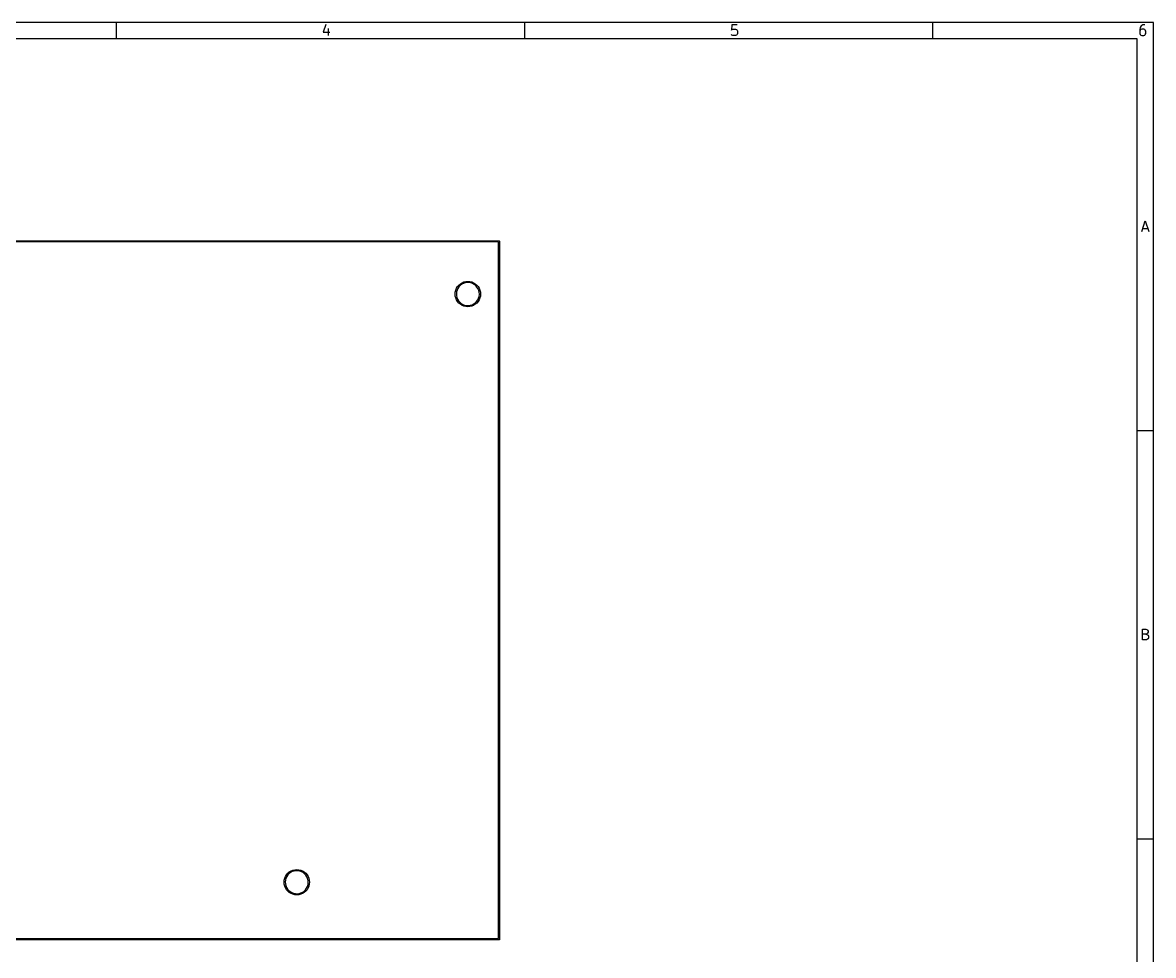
# Model space of a CAD drawing. Extents: x 10 to 287, y -200 to -10.
# Drawn here: x 148.5 to 287, y -124.2 to -10 of the extents above; entities that cross this region are included whole.
import ezdxf

# ---------------------------------------------------------------- set-up
doc = ezdxf.new("R2010")
doc.units = 0
doc.layers.add('BLACK', color=7, linetype='CONTINUOUS')

msp = doc.modelspace()

# ---------------------------------------------------------------- linework, layer by layer
at = {"layer": 'BLACK', "linetype": 'CONTINUOUS'}
for p, q in [((287.002, -10), (10, -10)), ((160, -12), (160, -10)), ((185.632, -10.2262), (185.323, -11.1548)), ((185.942, -10.7214), (185.942, -11.5881)), ((210, -12), (210, -10)), ((235.385, -10.2881), (235.323, -10.9071)), ((235.323, -10.9071), (235.385, -10.8452)), ((236.004, -10.2881), (235.385, -10.2881)), ((235.385, -10.8452), (235.508, -10.7833)), ((235.508, -10.7833), (235.818, -10.7833)), ((235.818, -10.7833), (235.942, -10.8452)), ((235.942, -10.8452), (236.004, -10.9071)), ((236.004, -10.9071), (236.065, -11.031)), ((236.065, -11.031), (236.065, -11.3405)), ((260, -12), (260, -10)), ((285.385, -10.5976), (285.323, -10.8452)), ((285.323, -10.8452), (285.323, -11.3405)), ((285.385, -10.9071), (285.323, -11.031)), ((285.508, -10.4119), (285.385, -10.5976)), ((285.446, -10.8452), (285.385, -10.9071)), ((285.57, -10.7833), (285.446, -10.8452)), ((285.57, -10.35), (285.508, -10.4119)), ((285.694, -10.2881), (285.57, -10.35)), ((285.818, -10.7833), (285.57, -10.7833)), ((285.942, -10.2881), (285.694, -10.2881)), ((285.942, -10.8452), (285.818, -10.7833)), ((286.004, -10.9071), (285.942, -10.8452)), ((286.065, -11.031), (286.004, -10.9071)), ((286.065, -11.3405), (286.065, -11.031)), ((287.002, -200.007), (287.002, -10)), ((285.002, -12), (12, -12)), ((185.323, -11.1548), (186.127, -11.1548)), ((235.385, -11.5262), (235.323, -11.4643)), ((235.508, -11.5881), (235.385, -11.5262)), ((235.818, -11.5881), (235.508, -11.5881)), ((235.942, -11.5262), (235.818, -11.5881)), ((236.004, -11.4643), (235.942, -11.5262)), ((236.065, -11.3405), (236.004, -11.4643)), ((285.002, -198.007), (285.002, -12)), ((285.323, -11.3405), (285.385, -11.4643)), ((285.385, -11.4643), (285.446, -11.5262)), ((285.446, -11.5262), (285.57, -11.5881)), ((285.57, -11.5881), (285.818, -11.5881)), ((285.818, -11.5881), (285.942, -11.5262)), ((285.942, -11.5262), (286.004, -11.4643)), ((286.004, -11.4643), (286.065, -11.3405)), ((285.569, -35.5881), (286.002, -34.2881)), ((286.002, -34.2881), (286.436, -35.5881)), ((285.693, -35.2167), (286.312, -35.2167)), ((33.4913, -36.6809), (206.846, -36.7288)), ((206.771, -36.8788), (33.5663, -36.8309)), ((206.771, -122.195), (206.771, -36.8788)), ((206.846, -36.7288), (206.856, -36.7305)), ((206.856, -36.7305), (206.859, -36.7299)), ((206.859, -36.7299), (206.862, -36.7316)), ((206.862, -36.7316), (206.872, -36.7333)), ((206.872, -36.7333), (206.886, -36.7459)), ((206.886, -36.7459), (206.903, -36.7556)), ((206.903, -36.7556), (206.906, -36.762)), ((206.906, -36.762), (206.911, -36.7663)), ((206.911, -36.7663), (206.914, -36.7855)), ((206.914, -36.7855), (206.921, -36.8038)), ((206.921, -36.8038), (206.921, -122.27)), ((201.5, -43.0028), (201.557, -42.7655)), ((201.557, -42.7655), (201.65, -42.5401)), ((201.65, -42.5401), (201.778, -42.332)), ((201.713, -42.7592), (201.651, -42.9819)), ((201.81, -42.5497), (201.713, -42.7592)), ((201.778, -42.332), (201.936, -42.1465)), ((201.94, -42.3588), (201.81, -42.5497)), ((201.936, -42.1465), (202.122, -41.988)), ((202.1, -42.1918), (201.94, -42.3588)), ((202.285, -42.0531), (202.1, -42.1918)), ((202.122, -41.988), (202.33, -41.8605)), ((202.49, -41.9464), (202.285, -42.0531)), ((202.33, -41.8605), (202.555, -41.7672)), ((202.709, -41.8746), (202.49, -41.9464)), ((202.555, -41.7672), (202.793, -41.7102)), ((202.938, -41.8397), (202.709, -41.8746)), ((202.793, -41.7102), (203.036, -41.691)), ((203.169, -41.8425), (202.938, -41.8397)), ((203.036, -41.691), (203.279, -41.7102)), ((203.396, -41.883), (203.169, -41.8425)), ((203.279, -41.7102), (203.516, -41.7672)), ((203.614, -41.9601), (203.396, -41.883)), ((203.516, -41.7672), (203.742, -41.8605)), ((203.816, -42.0718), (203.614, -41.9601)), ((203.742, -41.8605), (203.95, -41.988)), ((203.997, -42.215), (203.816, -42.0718)), ((203.95, -41.988), (204.135, -42.1465)), ((204.153, -42.3859), (203.997, -42.215)), ((204.135, -42.1465), (204.294, -42.332)), ((204.278, -42.5798), (204.153, -42.3859)), ((204.37, -42.7917), (204.278, -42.5798)), ((204.294, -42.332), (204.421, -42.5401)), ((204.427, -43.0158), (204.37, -42.7917)), ((204.421, -42.5401), (204.515, -42.7655)), ((204.515, -42.7655), (204.572, -43.0028)), ((201.481, -43.246), (201.484, -43.2116)), ((201.5, -43.4893), (201.481, -43.246)), ((201.484, -43.2116), (201.5, -43.0028)), ((201.557, -43.7266), (201.5, -43.4893)), ((201.65, -43.952), (201.557, -43.7266)), ((201.651, -42.9819), (201.626, -43.2116)), ((201.626, -43.2116), (201.64, -43.4423)), ((201.64, -43.4423), (201.691, -43.6676)), ((201.778, -44.16), (201.65, -43.952)), ((201.691, -43.6676), (201.777, -43.8817)), ((201.777, -43.8817), (201.898, -44.0787)), ((201.936, -44.3456), (201.778, -44.16)), ((201.898, -44.0787), (202.049, -44.2533)), ((202.049, -44.2533), (202.227, -44.4009)), ((203.946, -44.3229), (204.109, -44.1598)), ((204.109, -44.1598), (204.244, -43.9722)), ((204.294, -44.16), (204.135, -44.3456)), ((204.244, -43.9722), (204.347, -43.765)), ((204.421, -43.952), (204.294, -44.16)), ((204.347, -43.765), (204.414, -43.544)), ((204.414, -43.544), (204.444, -43.3149)), ((204.515, -43.7266), (204.421, -43.952)), ((204.446, -43.246), (204.427, -43.0158)), ((204.444, -43.3149), (204.446, -43.246)), ((204.572, -43.4893), (204.515, -43.7266)), ((204.572, -43.0028), (204.591, -43.246)), ((204.591, -43.246), (204.572, -43.4893)), ((202.122, -44.5041), (201.936, -44.3456)), ((202.33, -44.6316), (202.122, -44.5041)), ((202.227, -44.4009), (202.427, -44.5175)), ((202.555, -44.7249), (202.33, -44.6316)), ((202.427, -44.5175), (202.643, -44.5999)), ((202.793, -44.7819), (202.555, -44.7249)), ((202.643, -44.5999), (202.869, -44.6459)), ((203.036, -44.801), (202.793, -44.7819)), ((202.869, -44.6459), (203.1, -44.6544)), ((203.279, -44.7819), (203.036, -44.801)), ((203.1, -44.6544), (203.329, -44.625)), ((203.516, -44.7249), (203.279, -44.7819)), ((203.329, -44.625), (203.55, -44.5587)), ((203.742, -44.6316), (203.516, -44.7249)), ((203.55, -44.5587), (203.758, -44.457)), ((203.95, -44.5041), (203.742, -44.6316)), ((203.758, -44.457), (203.946, -44.3229)), ((204.135, -44.3456), (203.95, -44.5041)), ((287.002, -60), (285.002, -60)), ((285.662, -85.5881), (285.662, -84.2881)), ((285.662, -84.2881), (286.095, -84.2881)), ((286.095, -84.2881), (286.219, -84.35)), ((286.219, -84.35), (286.281, -84.4119)), ((286.281, -84.4119), (286.343, -84.5357)), ((286.095, -84.9071), (285.662, -84.9071)), ((286.157, -85.5881), (285.662, -85.5881)), ((286.219, -84.8452), (286.095, -84.9071)), ((286.095, -84.9071), (286.281, -84.969)), ((286.281, -85.5262), (286.157, -85.5881)), ((286.281, -84.7833), (286.219, -84.8452)), ((286.343, -84.6595), (286.281, -84.7833)), ((286.281, -84.969), (286.343, -85.031)), ((286.343, -85.4643), (286.281, -85.5262)), ((286.343, -84.5357), (286.343, -84.6595)), ((286.343, -85.031), (286.405, -85.1548)), ((286.405, -85.3405), (286.343, -85.4643)), ((286.405, -85.1548), (286.405, -85.3405)), ((287.002, -110), (285.002, -110)), ((180.545, -115.042), (180.602, -114.804)), ((180.602, -114.804), (180.695, -114.579)), ((180.695, -114.579), (180.823, -114.371)), ((180.758, -114.798), (180.696, -115.021)), ((180.855, -114.588), (180.758, -114.798)), ((180.823, -114.371), (180.981, -114.185)), ((180.985, -114.398), (180.855, -114.588)), ((180.981, -114.185), (181.167, -114.027)), ((181.145, -114.231), (180.985, -114.398)), ((181.33, -114.092), (181.145, -114.231)), ((181.167, -114.027), (181.375, -113.899)), ((181.535, -113.985), (181.33, -114.092)), ((181.375, -113.899), (181.6, -113.806)), ((181.754, -113.913), (181.535, -113.985)), ((181.6, -113.806), (181.838, -113.749)), ((181.983, -113.878), (181.754, -113.913)), ((181.838, -113.749), (182.081, -113.73)), ((182.214, -113.881), (181.983, -113.878)), ((182.081, -113.73), (182.324, -113.749)), ((182.441, -113.922), (182.214, -113.881)), ((182.324, -113.749), (182.561, -113.806)), ((182.659, -113.999), (182.441, -113.922)), ((182.561, -113.806), (182.787, -113.899)), ((182.861, -114.111), (182.659, -113.999)), ((182.787, -113.899), (182.995, -114.027)), ((183.042, -114.254), (182.861, -114.111)), ((182.995, -114.027), (183.18, -114.185)), ((183.198, -114.425), (183.042, -114.254)), ((183.18, -114.185), (183.339, -114.371)), ((183.323, -114.619), (183.198, -114.425)), ((183.415, -114.83), (183.323, -114.619)), ((183.339, -114.371), (183.466, -114.579)), ((183.472, -115.055), (183.415, -114.83)), ((183.466, -114.579), (183.56, -114.804)), ((183.56, -114.804), (183.617, -115.042)), ((180.526, -115.285), (180.529, -115.25)), ((180.545, -115.528), (180.526, -115.285)), ((180.529, -115.25), (180.545, -115.042)), ((180.602, -115.765), (180.545, -115.528)), ((180.695, -115.991), (180.602, -115.765)), ((180.696, -115.021), (180.671, -115.25)), ((180.671, -115.25), (180.685, -115.481)), ((180.685, -115.481), (180.736, -115.706)), ((180.823, -116.199), (180.695, -115.991)), ((180.736, -115.706), (180.822, -115.92)), ((180.822, -115.92), (180.943, -116.117)), ((180.981, -116.384), (180.823, -116.199)), ((180.943, -116.117), (181.094, -116.292)), ((181.094, -116.292), (181.272, -116.44)), ((182.991, -116.362), (183.154, -116.199)), ((183.154, -116.199), (183.289, -116.011)), ((183.339, -116.199), (183.18, -116.384)), ((183.289, -116.011), (183.392, -115.804)), ((183.466, -115.991), (183.339, -116.199)), ((183.392, -115.804), (183.459, -115.583)), ((183.459, -115.583), (183.489, -115.354)), ((183.56, -115.765), (183.466, -115.991)), ((183.491, -115.285), (183.472, -115.055)), ((183.489, -115.354), (183.491, -115.285)), ((183.617, -115.528), (183.56, -115.765)), ((183.617, -115.042), (183.636, -115.285)), ((183.636, -115.285), (183.617, -115.528)), ((181.167, -116.543), (180.981, -116.384)), ((181.375, -116.67), (181.167, -116.543)), ((181.272, -116.44), (181.472, -116.556)), ((181.6, -116.764), (181.375, -116.67)), ((181.472, -116.556), (181.688, -116.639)), ((181.838, -116.821), (181.6, -116.764)), ((181.688, -116.639), (181.914, -116.685)), ((182.081, -116.84), (181.838, -116.821)), ((181.914, -116.685), (182.145, -116.693)), ((182.324, -116.821), (182.081, -116.84)), ((182.145, -116.693), (182.374, -116.664)), ((182.561, -116.764), (182.324, -116.821)), ((182.374, -116.664), (182.595, -116.597)), ((182.787, -116.67), (182.561, -116.764)), ((182.595, -116.597), (182.803, -116.496)), ((182.995, -116.543), (182.787, -116.67)), ((182.803, -116.496), (182.991, -116.362)), ((183.18, -116.384), (182.995, -116.543)), ((206.846, -122.345), (33.4909, -122.345)), ((33.5659, -122.195), (206.771, -122.195)), ((206.864, -122.338), (206.846, -122.345)), ((206.883, -122.335), (206.864, -122.338)), ((206.888, -122.33), (206.883, -122.335)), ((206.894, -122.327), (206.888, -122.33)), ((206.904, -122.31), (206.894, -122.327)), ((206.916, -122.295), (206.904, -122.31)), ((206.918, -122.286), (206.916, -122.295)), ((206.92, -122.283), (206.918, -122.286)), ((206.921, -122.27), (206.919, -122.28)), ((206.919, -122.28), (206.92, -122.283))]:
    msp.add_line(p, q, dxfattribs=at)

doc.saveas('drawing.dxf')
